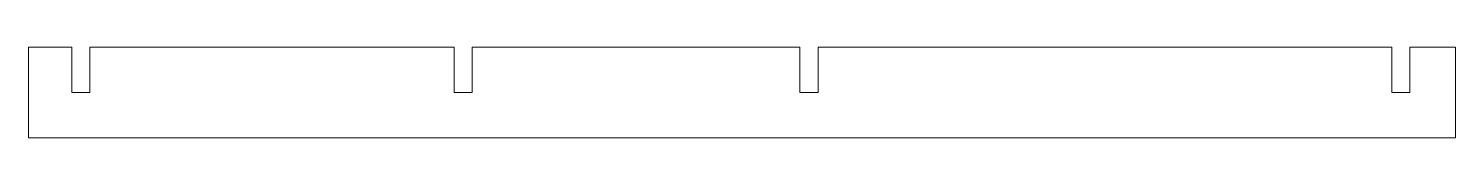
# Model space of a CAD drawing. Header units: inches. Extents: x -51 to 262, y 146 to 166.
import ezdxf

# ---------------------------------------------------------------- set-up
doc = ezdxf.new("R2010")
doc.units = ezdxf.units.IN
doc.header["$MEASUREMENT"] = 0

# ---------------------------------------------------------------- blocks, each defined once
blk = doc.blocks.new('block 2')
at = {"color": 7, "lineweight": 15, "true_color": 0xffffff}
blk.add_lwpolyline([(-41.96, 165.99), (-51.44, 165.99)], dxfattribs=at)
blk = doc.blocks.new('block 3')
at = {"color": 7, "lineweight": 15, "true_color": 0xffffff}
blk.add_lwpolyline([(-41.96, 155.99), (-41.96, 165.99)], dxfattribs=at)
blk = doc.blocks.new('block 4')
at = {"color": 7, "lineweight": 15, "true_color": 0xffffff}
blk.add_lwpolyline([(-37.96, 155.99), (-41.96, 155.99)], dxfattribs=at)
blk = doc.blocks.new('block 5')
at = {"color": 7, "lineweight": 15, "true_color": 0xffffff}
blk.add_lwpolyline([(-37.96, 165.99), (-37.96, 155.99)], dxfattribs=at)
blk = doc.blocks.new('block 6')
at = {"color": 7, "lineweight": 15, "true_color": 0xffffff}
blk.add_lwpolyline([(42.04, 165.99), (-37.96, 165.99)], dxfattribs=at)
blk = doc.blocks.new('block 7')
at = {"color": 7, "lineweight": 15, "true_color": 0xffffff}
blk.add_lwpolyline([(42.04, 155.99), (42.04, 165.99)], dxfattribs=at)
blk = doc.blocks.new('block 8')
at = {"color": 7, "lineweight": 15, "true_color": 0xffffff}
blk.add_lwpolyline([(46.04, 155.99), (42.04, 155.99)], dxfattribs=at)
blk = doc.blocks.new('block 9')
at = {"color": 7, "lineweight": 15, "true_color": 0xffffff}
blk.add_lwpolyline([(46.04, 165.99), (46.04, 155.99)], dxfattribs=at)
blk = doc.blocks.new('block 10')
at = {"color": 7, "lineweight": 15, "true_color": 0xffffff}
blk.add_lwpolyline([(118.04, 165.99), (46.04, 165.99)], dxfattribs=at)
blk = doc.blocks.new('block 11')
at = {"color": 7, "lineweight": 15, "true_color": 0xffffff}
blk.add_lwpolyline([(118.04, 155.99), (118.04, 165.99)], dxfattribs=at)
blk = doc.blocks.new('block 12')
at = {"color": 7, "lineweight": 15, "true_color": 0xffffff}
blk.add_lwpolyline([(122.04, 155.99), (118.04, 155.99)], dxfattribs=at)
blk = doc.blocks.new('block 13')
at = {"color": 7, "lineweight": 15, "true_color": 0xffffff}
blk.add_lwpolyline([(122.04, 165.99), (122.04, 155.99)], dxfattribs=at)
blk = doc.blocks.new('block 14')
at = {"color": 7, "lineweight": 15, "true_color": 0xffffff}
blk.add_lwpolyline([(248.04, 165.99), (122.04, 165.99)], dxfattribs=at)
blk = doc.blocks.new('block 15')
at = {"color": 7, "lineweight": 15, "true_color": 0xffffff}
blk.add_lwpolyline([(248.04, 155.99), (248.04, 165.99)], dxfattribs=at)
blk = doc.blocks.new('block 16')
at = {"color": 7, "lineweight": 15, "true_color": 0xffffff}
blk.add_lwpolyline([(252.04, 155.99), (248.04, 155.99)], dxfattribs=at)
blk = doc.blocks.new('block 17')
at = {"color": 7, "lineweight": 15, "true_color": 0xffffff}
blk.add_lwpolyline([(252.04, 165.99), (252.04, 155.99)], dxfattribs=at)
blk = doc.blocks.new('block 18')
at = {"color": 7, "lineweight": 15, "true_color": 0xffffff}
blk.add_lwpolyline([(262.04, 165.99), (252.04, 165.99)], dxfattribs=at)
blk = doc.blocks.new('block 19')
at = {"color": 7, "lineweight": 15, "true_color": 0xffffff}
blk.add_lwpolyline([(262.04, 145.99), (262.04, 165.99)], dxfattribs=at)
blk = doc.blocks.new('block 20')
at = {"color": 7, "lineweight": 15, "true_color": 0xffffff}
blk.add_lwpolyline([(-51.44, 145.99), (262.04, 145.99)], dxfattribs=at)
blk = doc.blocks.new('block 21')
at = {"color": 7, "lineweight": 15, "true_color": 0xffffff}
blk.add_lwpolyline([(-51.44, 165.99), (-51.44, 145.99)], dxfattribs=at)

msp = doc.modelspace()

# ---------------------------------------------------------------- block references
for name in ['block 2', 'block 21', 'block 3', 'block 5', 'block 6', 'block 7', 'block 9', 'block 10', 'block 11', 'block 13', 'block 14', 'block 15', 'block 17', 'block 18', 'block 19', 'block 4', 'block 8', 'block 12', 'block 16', 'block 20']:
    msp.add_blockref(name, (0, 0))

doc.saveas('drawing.dxf')
